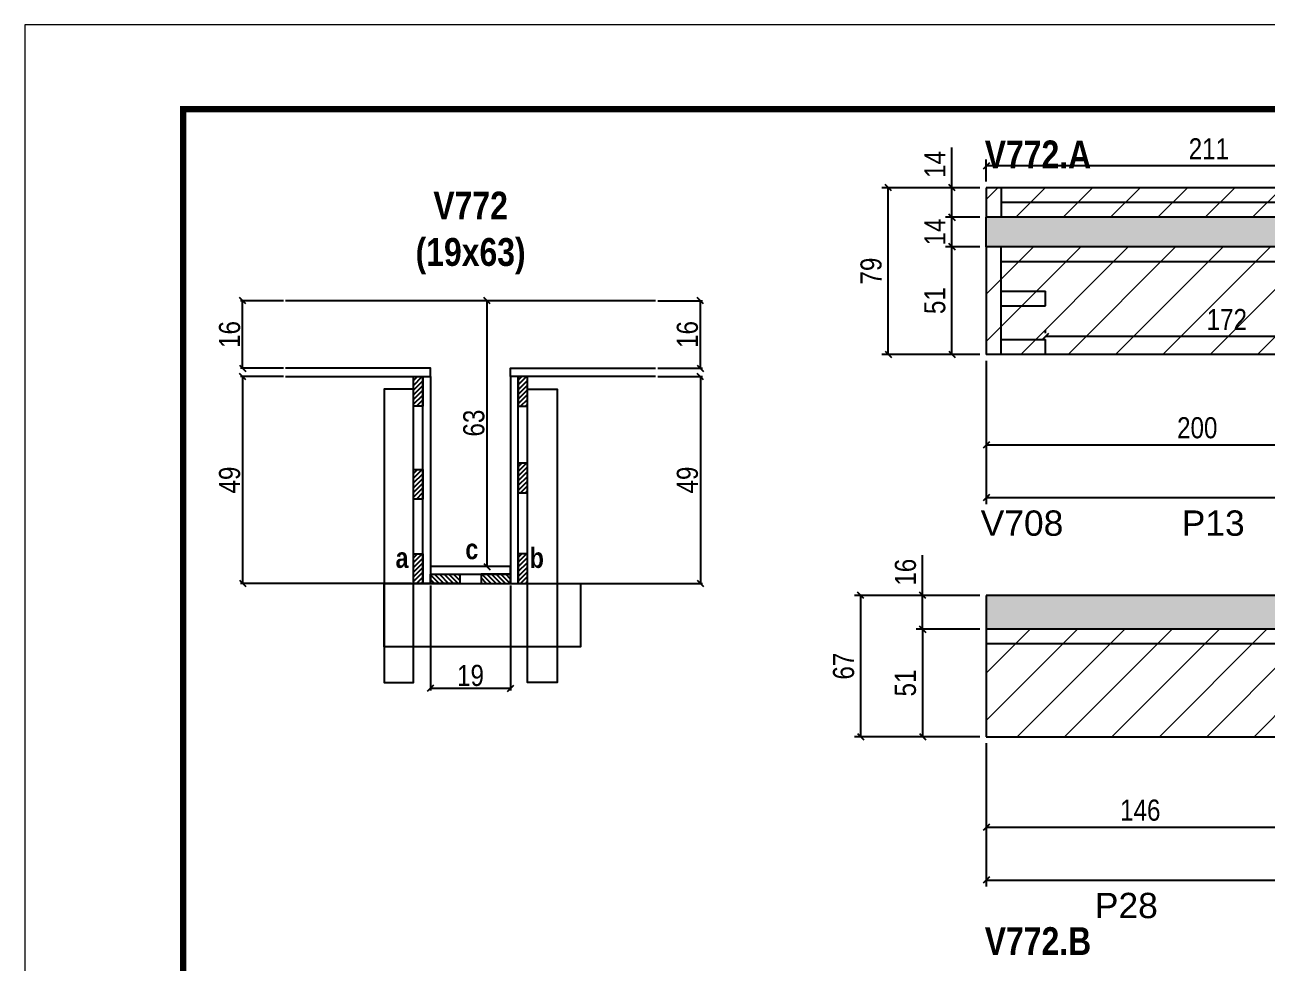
# Model space of a CAD drawing. Extents: x 3309 to 9563, y -2522 to 14608.
# Drawn here: x 6493 to 7082, y 10717 to 11162 of the extents above; entities that cross this region are included whole.
import ezdxf

# ---------------------------------------------------------------- set-up
doc = ezdxf.new("R2010")
doc.units = 0
doc.linetypes.add('DASHED', pattern=[0.75, 0.5, -0.25])
for name, color, linetype in [('5', 5, 'Continuous'), ('COTA', 241, 'Continuous'), ('detalhes', 4, 'Continuous'), ('NOMENCLATURA', 7, 'Continuous'), ('Painéis', 200, 'Continuous'), ('SARR_2.2x7', 40, 'Continuous'), ('SARR_3.5x7', 81, 'Continuous'), ('SARR_EDITAR', 141, 'Continuous')]:
    doc.layers.add(name, color=color, linetype=linetype)
for name, color, linetype, lineweight in [('CONCRETO', 251, 'Continuous', 25), ('Folhas', 255, 'Continuous', 9), ('Hachura', 251, 'Continuous', 9), ('SARRAFO DE PRESSAO', 251, 'DASHED', 9)]:
    doc.layers.add(name, color=color, linetype=linetype, lineweight=lineweight)
doc.styles.add('COTA TECNICA', font='techl___.ttf', dxfattribs={"height": 10})
doc.styles.add('COTA TECNICA 2X', font='techl___.ttf', dxfattribs={"height": 10})
doc.styles.get("Standard").update_dxf_attribs({"font": 'arial.ttf'})
doc.styles.add('TECNICA', font='techb___.ttf', dxfattribs={"height": 10})
doc.dimstyles.new('PAINEL', dxfattribs={"dimtxt": 10, "dimasz": 3, "dimexe": 3, "dimexo": 3, "dimgap": 3, "dimtad": 1, "dimdec": 1, "dimzin": 12, "dimdsep": 46, "dimtxsty": 'COTA TECNICA', "dimblk1": 'OBLIQUE', "dimblk2": 'OBLIQUE', "dimsah": 1, "dimcen": 0.9, "dimclrd": 4, "dimclre": 4, "dimclrt": 240, "dimadec": 1, "dimazin": 3, "dimtfac": 1, "dimtdec": 1, "dimtmove": 0, "dimatfit": 3, "dimfxl": 1, "dimtolj": 1, "dimtzin": 12, "dimarcsym": 0})
doc.dimstyles.new('SECAO', dxfattribs={"dimscale": 0.333333, "dimtxt": 5, "dimasz": 9, "dimexe": 3, "dimexo": 3, "dimgap": 3, "dimtad": 1, "dimdec": 1, "dimlfac": 0.5, "dimzin": 12, "dimdsep": 46, "dimtxsty": 'COTA TECNICA 2X', "dimblk1": 'OBLIQUE', "dimblk2": 'OBLIQUE', "dimsah": 1, "dimcen": 0.9, "dimclrd": 4, "dimclre": 4, "dimclrt": 240, "dimadec": 1, "dimazin": 3, "dimtfac": 1, "dimtdec": 1, "dimtmove": 0, "dimatfit": 3, "dimfxl": 1, "dimtolj": 1, "dimtzin": 12, "dimarcsym": 0})
pattern_1 = [(135, (39920.6317, -112614.7778), (-1.122532015, -1.122532015), [])]
pattern_2 = [(45, (-116835.0766, -22240.1468), (-1.122532015, 1.122532015), [])]
pattern_3 = [(45, (-116835.0766, -22324.1468), (-1.122532015, 1.122532015), [])]

# ---------------------------------------------------------------- blocks, each defined once
blk = doc.blocks.new('9999999999')
at = {"layer": 'Folhas'}
blk.add_lwpolyline([(98138.98, 34190.21), (99623.98, 34190.21), (99623.98, 35240.21), (98138.98, 35240.21)], close=True, dxfattribs=at)
at = {"layer": 'Folhas', "color": 30, "const_width": 3}
blk.add_lwpolyline([(98213.98, 34230.21), (99583.98, 34230.21), (99583.98, 35200.21), (98213.98, 35200.21)], close=True, dxfattribs=at)
blk = doc.blocks.new('_Oblique')
at = {"color": 0, "linetype": 'ByBlock', "lineweight": -2}
blk.add_line((-0.5, -0.5), (0.5, 0.5), dxfattribs=at)
blk = doc.blocks.new('*D322')
at = {"layer": 'COTA', "color": 4, "lineweight": -2, "transparency": 16777216}
for p, q in [((6685.09, 10896.39), (6685.09, 10846.64)), ((6723.09, 10896.39), (6723.09, 10846.64)), ((6723.09, 10847.64), (6685.09, 10847.64))]:
    blk.add_line(p, q, dxfattribs=at)
at = {"layer": 'Defpoints', "color": 0, "transparency": 16777216}
for p in [(6685.09, 10897.39), (6723.09, 10897.39), (6685.09, 10847.64)]:
    blk.add_point(p, dxfattribs=at)
at = {"layer": 'COTA', "color": 4, "lineweight": -2, "transparency": 16777216, "xscale": 3, "yscale": 3, "zscale": 3, "rotation": 180}
blk.add_blockref('_Oblique', (6685.09, 10847.64), dxfattribs=at)
at = {"layer": 'COTA', "color": 4, "lineweight": -2, "transparency": 16777216, "xscale": 3, "yscale": 3, "zscale": 3}
blk.add_blockref('_Oblique', (6723.09, 10847.64), dxfattribs=at)
at = {"layer": 'COTA', "color": 240, "transparency": 16777216, "insert": (6704.09, 10853.73), "char_height": 10, "attachment_point": 5, "style": 'COTA TECNICA 2X'}
blk.add_mtext('\\A1;19', dxfattribs=at)
blk = doc.blocks.new('*D323')
at = {"layer": 'COTA', "color": 4, "lineweight": -2, "transparency": 16777216}
for p, q in [((6615.39, 10995.39), (6595.05, 10995.39)), ((6596.05, 10995.39), (6596.05, 10897.39)), ((6676.09, 10897.39), (6595.05, 10897.39))]:
    blk.add_line(p, q, dxfattribs=at)
at = {"layer": 'Defpoints', "color": 0, "transparency": 16777216}
for p in [(6616.39, 10995.39), (6596.05, 10897.39), (6677.09, 10897.39, 0)]:
    blk.add_point(p, dxfattribs=at)
at = {"layer": 'COTA', "color": 4, "lineweight": -2, "transparency": 16777216, "xscale": 3, "yscale": 3, "zscale": 3}
for p, rotation in [((6596.05, 10995.39), 90), ((6596.05, 10897.39), 270)]:
    blk.add_blockref('_Oblique', p, dxfattribs=dict(at, rotation=rotation))
at = {"layer": 'COTA', "color": 240, "transparency": 16777216, "insert": (6589.94, 10946.39), "char_height": 10, "attachment_point": 5, "rotation": 90, "style": 'COTA TECNICA 2X'}
blk.add_mtext('\\A1;49', dxfattribs=at)
blk = doc.blocks.new('*D324')
at = {"layer": 'COTA', "color": 4, "lineweight": -2, "transparency": 16777216}
for p, q in [((6792.79, 10995.39), (6814.01, 10995.39)), ((6813.01, 10995.39), (6813.01, 10897.39)), ((6732.09, 10897.39), (6814.01, 10897.39))]:
    blk.add_line(p, q, dxfattribs=at)
at = {"layer": 'Defpoints', "color": 0, "transparency": 16777216}
for p in [(6791.79, 10995.39), (6731.09, 10897.39, 0), (6813.01, 10897.39)]:
    blk.add_point(p, dxfattribs=at)
at = {"layer": 'COTA', "color": 4, "lineweight": -2, "transparency": 16777216, "xscale": 3, "yscale": 3, "zscale": 3}
for p, rotation in [((6813.01, 10995.39), 90), ((6813.01, 10897.39), 270)]:
    blk.add_blockref('_Oblique', p, dxfattribs=dict(at, rotation=rotation))
at = {"layer": 'COTA', "color": 240, "transparency": 16777216, "insert": (6806.91, 10946.39), "char_height": 10, "attachment_point": 5, "rotation": 90, "style": 'COTA TECNICA 2X'}
blk.add_mtext('\\A1;49', dxfattribs=at)
blk = doc.blocks.new('*D325')
at = {"layer": 'COTA', "color": 4, "lineweight": -2, "transparency": 16777216}
for p, q in [((6722.09, 11031.39), (6710.92, 11031.39)), ((6711.92, 10905.39), (6711.92, 11031.39)), ((6722.09, 10905.39), (6710.92, 10905.39))]:
    blk.add_line(p, q, dxfattribs=at)
at = {"layer": 'Defpoints', "color": 0, "transparency": 16777216}
for p in [(6711.92, 11031.39), (6723.09, 11031.39), (6723.09, 10905.39)]:
    blk.add_point(p, dxfattribs=at)
at = {"layer": 'COTA', "color": 4, "lineweight": -2, "transparency": 16777216, "xscale": 3, "yscale": 3, "zscale": 3}
for p, rotation in [((6711.92, 11031.39), 90), ((6711.92, 10905.39), 270)]:
    blk.add_blockref('_Oblique', p, dxfattribs=dict(at, rotation=rotation))
at = {"layer": 'COTA', "color": 240, "transparency": 16777216, "insert": (6705.7, 10973.39), "char_height": 10, "attachment_point": 5, "rotation": 90, "style": 'COTA TECNICA 2X'}
blk.add_mtext('\\A1;63', dxfattribs=at)
blk = doc.blocks.new('*D326')
at = {"layer": 'COTA', "color": 4, "lineweight": -2, "transparency": 16777216}
for p, q in [((6792.79, 11031.39), (6814.01, 11031.39)), ((6813.01, 10999.39), (6813.01, 11031.39)), ((6792.79, 10999.39), (6814.01, 10999.39))]:
    blk.add_line(p, q, dxfattribs=at)
at = {"layer": 'Defpoints', "color": 0, "transparency": 16777216}
for p in [(6791.79, 11031.39), (6813.01, 11031.39), (6791.79, 10999.39)]:
    blk.add_point(p, dxfattribs=at)
at = {"layer": 'COTA', "color": 4, "lineweight": -2, "transparency": 16777216, "xscale": 3, "yscale": 3, "zscale": 3}
for p, rotation in [((6813.01, 11031.39), 90), ((6813.01, 10999.39), 270)]:
    blk.add_blockref('_Oblique', p, dxfattribs=dict(at, rotation=rotation))
at = {"layer": 'COTA', "color": 240, "transparency": 16777216, "insert": (6806.91, 11015.39), "char_height": 10, "attachment_point": 5, "rotation": 90, "style": 'COTA TECNICA 2X'}
blk.add_mtext('\\A1;16', dxfattribs=at)
blk = doc.blocks.new('*D327')
at = {"layer": 'COTA', "color": 4, "lineweight": -2, "transparency": 16777216}
for p, q in [((6615.39, 11031.39), (6595.05, 11031.39)), ((6596.05, 10999.39), (6596.05, 11031.39)), ((6615.39, 10999.39), (6595.05, 10999.39))]:
    blk.add_line(p, q, dxfattribs=at)
at = {"layer": 'Defpoints', "color": 0, "transparency": 16777216}
for p in [(6596.05, 11031.39), (6616.39, 11031.39), (6616.39, 10999.39)]:
    blk.add_point(p, dxfattribs=at)
at = {"layer": 'COTA', "color": 4, "lineweight": -2, "transparency": 16777216, "xscale": 3, "yscale": 3, "zscale": 3}
for p, rotation in [((6596.05, 11031.39), 90), ((6596.05, 10999.39), 270)]:
    blk.add_blockref('_Oblique', p, dxfattribs=dict(at, rotation=rotation))
at = {"layer": 'COTA', "color": 240, "transparency": 16777216, "insert": (6589.94, 11015.39), "char_height": 10, "attachment_point": 5, "rotation": 90, "style": 'COTA TECNICA 2X'}
blk.add_mtext('\\A1;16', dxfattribs=at)
blk = doc.blocks.new('*D510')
at = {"layer": 'COTA', "color": 4, "lineweight": -2, "transparency": 16777216}
for p, q in [((6948.51, 11002.94), (6948.51, 10960)), ((7148.51, 11002.94), (7148.51, 10960)), ((7148.51, 10963), (6948.51, 10963))]:
    blk.add_line(p, q, dxfattribs=at)
at = {"layer": 'Defpoints', "color": 0, "transparency": 16777216}
for p in [(6948.51, 11005.94), (7148.51, 11005.94), (6948.51, 10963)]:
    blk.add_point(p, dxfattribs=at)
at = {"layer": 'COTA', "color": 4, "lineweight": -2, "transparency": 16777216, "xscale": 3, "yscale": 3, "zscale": 3, "rotation": 180}
blk.add_blockref('_Oblique', (6948.51, 10963), dxfattribs=at)
at = {"layer": 'COTA', "color": 4, "lineweight": -2, "transparency": 16777216, "xscale": 3, "yscale": 3, "zscale": 3}
blk.add_blockref('_Oblique', (7148.51, 10963), dxfattribs=at)
at = {"layer": 'COTA', "color": 240, "transparency": 16777216, "insert": (7048.51, 10971.11), "char_height": 10, "attachment_point": 5, "style": 'COTA TECNICA'}
blk.add_mtext('\\A1;200', dxfattribs=at)
blk = doc.blocks.new('*D511')
at = {"layer": 'COTA', "color": 4, "lineweight": -2, "transparency": 16777216}
for p, q in [((6948.51, 11002.94), (6948.51, 10934.99)), ((7801.01, 11002.94), (7801.01, 10934.99)), ((7801.01, 10937.99), (6948.51, 10937.99))]:
    blk.add_line(p, q, dxfattribs=at)
at = {"layer": 'Defpoints', "color": 0, "transparency": 16777216}
for p in [(6948.51, 11005.94), (7801.01, 11005.94), (6948.51, 10937.99)]:
    blk.add_point(p, dxfattribs=at)
at = {"layer": 'COTA', "color": 4, "lineweight": -2, "transparency": 16777216, "xscale": 3, "yscale": 3, "zscale": 3, "rotation": 180}
blk.add_blockref('_Oblique', (6948.51, 10937.99), dxfattribs=at)
at = {"layer": 'COTA', "color": 4, "lineweight": -2, "transparency": 16777216, "xscale": 3, "yscale": 3, "zscale": 3}
blk.add_blockref('_Oblique', (7801.01, 10937.99), dxfattribs=at)
at = {"layer": 'COTA', "color": 240, "transparency": 16777216, "insert": (7374.76, 10946.12), "char_height": 10, "attachment_point": 5, "style": 'COTA TECNICA'}
blk.add_mtext('\\A1;852.5', dxfattribs=at)
blk = doc.blocks.new('*D506')
at = {"layer": 'COTA', "color": 4, "lineweight": -2, "transparency": 16777216}
for p, q in [((6945.51, 11056.94), (6929.27, 11056.94)), ((6932.27, 11005.94), (6932.27, 11056.94)), ((6945.51, 11005.94), (6929.27, 11005.94))]:
    blk.add_line(p, q, dxfattribs=at)
at = {"layer": 'Defpoints', "color": 0, "transparency": 16777216}
for p in [(6932.27, 11056.94), (6948.51, 11056.94), (6948.51, 11005.94)]:
    blk.add_point(p, dxfattribs=at)
at = {"layer": 'COTA', "color": 4, "lineweight": -2, "transparency": 16777216, "xscale": 3, "yscale": 3, "zscale": 3}
for p, rotation in [((6932.27, 11056.94), 90), ((6932.27, 11005.94), 270)]:
    blk.add_blockref('_Oblique', p, dxfattribs=dict(at, rotation=rotation))
at = {"layer": 'COTA', "color": 240, "transparency": 16777216, "insert": (6924.16, 11031.44), "char_height": 10, "attachment_point": 5, "rotation": 90, "style": 'COTA TECNICA'}
blk.add_mtext('\\A1;51', dxfattribs=at)
blk = doc.blocks.new('*D507')
at = {"layer": 'COTA', "color": 4, "lineweight": -2, "transparency": 16777216}
for p, q in [((6945.51, 11070.94), (6929.27, 11070.94)), ((6932.27, 11056.94), (6932.27, 11070.94)), ((6945.51, 11056.94), (6929.27, 11056.94))]:
    blk.add_line(p, q, dxfattribs=at)
at = {"layer": 'Defpoints', "color": 0, "transparency": 16777216}
for p in [(6932.27, 11070.94), (6948.51, 11070.94), (6948.51, 11056.94)]:
    blk.add_point(p, dxfattribs=at)
at = {"layer": 'COTA', "color": 4, "lineweight": -2, "transparency": 16777216, "xscale": 3, "yscale": 3, "zscale": 3}
for p, rotation in [((6932.27, 11070.94), 90), ((6932.27, 11056.94), 270)]:
    blk.add_blockref('_Oblique', p, dxfattribs=dict(at, rotation=rotation))
at = {"layer": 'COTA', "color": 240, "transparency": 16777216, "insert": (6924.19, 11063.94), "char_height": 10, "attachment_point": 5, "rotation": 90, "style": 'COTA TECNICA'}
blk.add_mtext('\\A1;14', dxfattribs=at)
blk = doc.blocks.new('*D521')
at = {"layer": 'COTA', "color": 4, "lineweight": -2, "transparency": 16777216}
for p, q in [((6932.27, 11084.94), (6932.27, 11104.05)), ((6945.51, 11084.94), (6929.27, 11084.94)), ((6932.27, 11070.94), (6932.27, 11084.94)), ((6945.51, 11070.94), (6929.27, 11070.94))]:
    blk.add_line(p, q, dxfattribs=at)
at = {"layer": 'Defpoints', "color": 0, "transparency": 16777216}
for p in [(6932.27, 11084.94), (6948.51, 11084.94), (6948.51, 11070.94)]:
    blk.add_point(p, dxfattribs=at)
at = {"layer": 'COTA', "color": 4, "lineweight": -2, "transparency": 16777216, "xscale": 3, "yscale": 3, "zscale": 3}
for p, rotation in [((6932.27, 11084.94), 90), ((6932.27, 11070.94), 270)]:
    blk.add_blockref('_Oblique', p, dxfattribs=dict(at, rotation=rotation))
at = {"layer": 'COTA', "color": 240, "transparency": 16777216, "insert": (6924.19, 11095.99), "char_height": 10, "attachment_point": 5, "rotation": 90, "style": 'COTA TECNICA'}
blk.add_mtext('\\A1;14', dxfattribs=at)
blk = doc.blocks.new('*D508')
at = {"layer": 'COTA', "color": 4, "lineweight": -2, "transparency": 16777216}
for p, q in [((6945.51, 11084.94), (6899.05, 11084.94)), ((6902.05, 11005.94), (6902.05, 11084.94)), ((6945.51, 11005.94), (6899.05, 11005.94))]:
    blk.add_line(p, q, dxfattribs=at)
at = {"layer": 'Defpoints', "color": 0, "transparency": 16777216}
for p in [(6902.05, 11084.94), (6948.51, 11084.94), (6948.51, 11005.94)]:
    blk.add_point(p, dxfattribs=at)
at = {"layer": 'COTA', "color": 4, "lineweight": -2, "transparency": 16777216, "xscale": 3, "yscale": 3, "zscale": 3}
for p, rotation in [((6902.05, 11084.94), 90), ((6902.05, 11005.94), 270)]:
    blk.add_blockref('_Oblique', p, dxfattribs=dict(at, rotation=rotation))
at = {"layer": 'COTA', "color": 240, "transparency": 16777216, "insert": (6893.95, 11045.44), "char_height": 10, "attachment_point": 5, "rotation": 90, "style": 'COTA TECNICA'}
blk.add_mtext('\\A1;79', dxfattribs=at)
blk = doc.blocks.new('*D509')
at = {"layer": 'COTA', "color": 4, "lineweight": -2, "transparency": 16777216}
for p, q in [((6976.51, 11015.94), (6976.51, 11017.41)), ((7148.51, 11008.94), (7148.51, 11017.41)), ((7148.51, 11014.41), (6976.51, 11014.41))]:
    blk.add_line(p, q, dxfattribs=at)
at = {"layer": 'Defpoints', "color": 0, "transparency": 16777216}
for p in [(6976.51, 11014.41), (6976.51, 11012.94), (7148.51, 11005.94)]:
    blk.add_point(p, dxfattribs=at)
at = {"layer": 'COTA', "color": 4, "lineweight": -2, "transparency": 16777216, "xscale": 3, "yscale": 3, "zscale": 3, "rotation": 180}
blk.add_blockref('_Oblique', (6976.51, 11014.41), dxfattribs=at)
at = {"layer": 'COTA', "color": 4, "lineweight": -2, "transparency": 16777216, "xscale": 3, "yscale": 3, "zscale": 3}
blk.add_blockref('_Oblique', (7148.51, 11014.41), dxfattribs=at)
at = {"layer": 'COTA', "color": 240, "transparency": 16777216, "insert": (7062.51, 11022.48), "char_height": 10, "attachment_point": 5, "style": 'COTA TECNICA'}
blk.add_mtext('\\A1;172', dxfattribs=at)
blk = doc.blocks.new('*D515')
at = {"layer": 'COTA', "color": 4, "lineweight": -2, "transparency": 16777216}
for p, q in [((6948.51, 11087.94), (6948.51, 11098.31)), ((7159.51, 11087.94), (7159.51, 11098.31)), ((7159.51, 11095.31), (6948.51, 11095.31))]:
    blk.add_line(p, q, dxfattribs=at)
at = {"layer": 'Defpoints', "color": 0, "transparency": 16777216}
for p in [(6948.51, 11095.31), (6948.51, 11084.94), (7159.51, 11084.94)]:
    blk.add_point(p, dxfattribs=at)
at = {"layer": 'COTA', "color": 4, "lineweight": -2, "transparency": 16777216, "xscale": 3, "yscale": 3, "zscale": 3, "rotation": 180}
blk.add_blockref('_Oblique', (6948.51, 11095.31), dxfattribs=at)
at = {"layer": 'COTA', "color": 4, "lineweight": -2, "transparency": 16777216, "xscale": 3, "yscale": 3, "zscale": 3}
blk.add_blockref('_Oblique', (7159.51, 11095.31), dxfattribs=at)
at = {"layer": 'COTA', "color": 240, "transparency": 16777216, "insert": (7054.01, 11103.37), "char_height": 10, "attachment_point": 5, "style": 'COTA TECNICA'}
blk.add_mtext('\\A1;211', dxfattribs=at)
blk = doc.blocks.new('*D485')
at = {"layer": 'COTA', "color": 4, "lineweight": -2, "transparency": 16777216}
for p, q in [((6948.51, 10821.7), (6948.51, 10753.76)), ((7801.01, 10821.7), (7801.01, 10753.76)), ((6948.51, 10756.76), (7801.01, 10756.76))]:
    blk.add_line(p, q, dxfattribs=at)
at = {"layer": 'Defpoints', "color": 0, "transparency": 16777216}
for p in [(6948.51, 10824.7), (7801.01, 10824.7), (7801.01, 10756.76)]:
    blk.add_point(p, dxfattribs=at)
at = {"layer": 'COTA', "color": 4, "lineweight": -2, "transparency": 16777216, "xscale": 3, "yscale": 3, "zscale": 3, "rotation": 180}
blk.add_blockref('_Oblique', (6948.51, 10756.76), dxfattribs=at)
at = {"layer": 'COTA', "color": 4, "lineweight": -2, "transparency": 16777216, "xscale": 3, "yscale": 3, "zscale": 3}
blk.add_blockref('_Oblique', (7801.01, 10756.76), dxfattribs=at)
at = {"layer": 'COTA', "color": 240, "transparency": 16777216, "insert": (7374.76, 10764.89), "char_height": 10, "attachment_point": 5, "style": 'COTA TECNICA'}
blk.add_mtext('\\A1;852.5', dxfattribs=at)
blk = doc.blocks.new('*D489')
at = {"layer": 'COTA', "color": 4, "lineweight": -2, "transparency": 16777216}
for p, q in [((6945.51, 10875.7), (6915.36, 10875.7)), ((6918.36, 10875.7), (6918.36, 10824.7)), ((6945.51, 10824.7), (6915.36, 10824.7))]:
    blk.add_line(p, q, dxfattribs=at)
at = {"layer": 'Defpoints', "color": 0, "transparency": 16777216}
for p in [(6948.51, 10875.7), (6918.36, 10824.7), (6948.51, 10824.7)]:
    blk.add_point(p, dxfattribs=at)
at = {"layer": 'COTA', "color": 4, "lineweight": -2, "transparency": 16777216, "xscale": 3, "yscale": 3, "zscale": 3}
for p, rotation in [((6918.36, 10875.7), 90), ((6918.36, 10824.7), 270)]:
    blk.add_blockref('_Oblique', p, dxfattribs=dict(at, rotation=rotation))
at = {"layer": 'COTA', "color": 240, "transparency": 16777216, "insert": (6910.25, 10850.2), "char_height": 10, "attachment_point": 5, "rotation": 90, "style": 'COTA TECNICA'}
blk.add_mtext('\\A1;51', dxfattribs=at)
blk = doc.blocks.new('*D490')
at = {"layer": 'COTA', "color": 4, "lineweight": -2, "transparency": 16777216}
for p, q in [((6918.36, 10891.7), (6918.36, 10910.72)), ((6945.51, 10891.7), (6915.36, 10891.7)), ((6918.36, 10875.7), (6918.36, 10891.7)), ((6945.51, 10875.7), (6915.36, 10875.7))]:
    blk.add_line(p, q, dxfattribs=at)
at = {"layer": 'Defpoints', "color": 0, "transparency": 16777216}
for p in [(6918.36, 10891.7), (6948.51, 10891.7), (6948.51, 10875.7)]:
    blk.add_point(p, dxfattribs=at)
at = {"layer": 'COTA', "color": 4, "lineweight": -2, "transparency": 16777216, "xscale": 3, "yscale": 3, "zscale": 3}
for p, rotation in [((6918.36, 10891.7), 90), ((6918.36, 10875.7), 270)]:
    blk.add_blockref('_Oblique', p, dxfattribs=dict(at, rotation=rotation))
at = {"layer": 'COTA', "color": 240, "transparency": 16777216, "insert": (6910.26, 10902.71), "char_height": 10, "attachment_point": 5, "rotation": 90, "style": 'COTA TECNICA'}
blk.add_mtext('\\A1;16', dxfattribs=at)
blk = doc.blocks.new('*D491')
at = {"layer": 'COTA', "color": 4, "lineweight": -2, "transparency": 16777216}
for p, q in [((6945.51, 10891.7), (6886.03, 10891.7)), ((6889.03, 10824.7), (6889.03, 10891.7)), ((6945.51, 10824.7), (6886.03, 10824.7))]:
    blk.add_line(p, q, dxfattribs=at)
at = {"layer": 'Defpoints', "color": 0, "transparency": 16777216}
for p in [(6889.03, 10891.7), (6948.51, 10891.7), (6948.51, 10824.7)]:
    blk.add_point(p, dxfattribs=at)
at = {"layer": 'COTA', "color": 4, "lineweight": -2, "transparency": 16777216, "xscale": 3, "yscale": 3, "zscale": 3}
for p, rotation in [((6889.03, 10891.7), 90), ((6889.03, 10824.7), 270)]:
    blk.add_blockref('_Oblique', p, dxfattribs=dict(at, rotation=rotation))
at = {"layer": 'COTA', "color": 240, "transparency": 16777216, "insert": (6880.93, 10858.2), "char_height": 10, "attachment_point": 5, "rotation": 90, "style": 'COTA TECNICA'}
blk.add_mtext('\\A1;67', dxfattribs=at)
blk = doc.blocks.new('*D518')
at = {"layer": 'COTA', "color": 4, "lineweight": -2, "transparency": 16777216}
for p, q in [((6948.51, 10821.7), (6948.51, 10778.77)), ((7094.51, 10821.7), (7094.51, 10778.77)), ((7094.51, 10781.77), (6948.51, 10781.77))]:
    blk.add_line(p, q, dxfattribs=at)
at = {"layer": 'Defpoints', "color": 0, "transparency": 16777216}
for p in [(6948.51, 10824.7), (7094.51, 10824.7), (6948.51, 10781.77)]:
    blk.add_point(p, dxfattribs=at)
at = {"layer": 'COTA', "color": 4, "lineweight": -2, "transparency": 16777216, "xscale": 3, "yscale": 3, "zscale": 3, "rotation": 180}
blk.add_blockref('_Oblique', (6948.51, 10781.77), dxfattribs=at)
at = {"layer": 'COTA', "color": 4, "lineweight": -2, "transparency": 16777216, "xscale": 3, "yscale": 3, "zscale": 3}
blk.add_blockref('_Oblique', (7094.51, 10781.77), dxfattribs=at)
at = {"layer": 'COTA', "color": 240, "transparency": 16777216, "insert": (7021.51, 10789.87), "char_height": 10, "attachment_point": 5, "style": 'COTA TECNICA'}
blk.add_mtext('\\A1;146', dxfattribs=at)

msp = doc.modelspace()

# ---------------------------------------------------------------- hatches: boundary and pattern name
at = {"layer": 'COTA'}
h = msp.add_hatch(dxfattribs=at)
h.set_pattern_fill('AR-CONC', color=256, scale=0.03)
h.set_pattern_definition([(50, (3140.7635, 3615.461), (5.46554, -0.4781726), [0.5715, -6.2865]), (355, (3140.7635, 3615.461), (-1.0573026, 5.7317054), [0.4572, -5.0292175]), (100.451445, (3141.219, 3615.421), (4.4082374, 5.2535326), [0.4857003, -5.3427073]), (46.1842, (3140.7635, 3616.985), (8.132371, -1.26127), [0.85725, -9.42975]), (96.63556, (3141.441, 3616.88), (7.122124, 7.422784), [0.728551, -8.014068]), (351.18415, (3140.7635, 3616.985), (7.122124, 7.422784), [0.685799, -7.543792]), (21, (3141.5255, 3616.604), (4.5484317, -3.067956), [0.5715, -6.2865]), (326, (3141.5255, 3616.604), (1.854061, 5.525639), [0.4572, -5.0292]), (71.451445, (3141.9046, 3616.348), (6.4024926, 2.457683), [0.4857003, -5.342698]), (37.5, (3140.7635, 3615.4608), (0.0926581, 2.53665117), [0, -4.96824, 0, -5.1054, 0, -5.04825]), (7.5, (3140.7635, 3615.4608), (2.0045899, 3.00541724), [0, -2.91084, 0, -4.85394, 0, -1.92405]), (327.5, (3139.0643, 3615.4608), (4.06771786, -0.1718623), [0, -1.905, 0, -5.9436, 0, -7.8867]), (317.5, (3138.3023, 3615.461), (4.4438754, 0.7627947), [0, -2.4765, 0, -3.94716, 0, -5.6007])])
h.paths.add_polyline_path([(7159.51, 11072.94), (7159.51, 11070.94), (6948.51, 11070.94), (6948.51, 11056.94), (7148.51, 11056.94), (7801.01, 11056.94), (7801.01, 11072.94)])
h = msp.add_hatch(dxfattribs=at)
h.set_pattern_fill('AR-CONC', color=256, scale=0.03)
h.set_pattern_definition([(50, (3140.7635, 3434.2262), (5.46554, -0.4781726), [0.5715, -6.2865]), (355, (3140.7635, 3434.226), (-1.0573026, 5.7317054), [0.4572, -5.0292175]), (100.451445, (3141.219, 3434.1864), (4.4082374, 5.2535326), [0.4857003, -5.3427073]), (46.1842, (3140.7635, 3435.75), (8.132371, -1.26127), [0.85725, -9.42975]), (96.63556, (3141.441, 3435.645), (7.122124, 7.422784), [0.728551, -8.014068]), (351.18415, (3140.7635, 3435.75), (7.122124, 7.422784), [0.685799, -7.543792]), (21, (3141.5255, 3435.3692), (4.5484317, -3.067956), [0.5715, -6.2865]), (326, (3141.5255, 3435.369), (1.854061, 5.525639), [0.4572, -5.0292]), (71.451445, (3141.9046, 3435.1136), (6.4024926, 2.457683), [0.4857003, -5.342698]), (37.5, (3140.7635, 3434.2262), (0.0926581, 2.53665117), [0, -4.96824, 0, -5.1054, 0, -5.04825]), (7.5, (3140.7635, 3434.2262), (2.0045899, 3.00541724), [0, -2.91084, 0, -4.85394, 0, -1.92405]), (327.5, (3139.0643, 3434.2262), (4.06771786, -0.1718623), [0, -1.905, 0, -5.9436, 0, -7.8867]), (317.5, (3138.3023, 3434.2262), (4.4438754, 0.7627947), [0, -2.4765, 0, -3.94716, 0, -5.6007])])
h.paths.add_polyline_path([(6948.51, 10891.7), (6948.51, 10875.7), (7601.01, 10875.7), (7801.01, 10875.7), (7801.01, 10889.7), (7590.01, 10889.7), (7590.01, 10891.7)])
at = {"layer": 'Hachura', "linetype": 'ByBlock'}
h = msp.add_hatch(dxfattribs=at)
h.set_pattern_fill('ANSI31', color=256, scale=5)
h.paths.add_polyline_path([(7159.51, 11084.94), (6948.51, 11084.94), (6948.51, 11070.94), (7159.51, 11070.94)])
h.paths.add_polyline_path([(7148.51, 11056.94), (6948.51, 11056.94), (6948.51, 11005.94), (7148.51, 11005.94)])
h.paths.add_polyline_path([(7801.01, 11056.94), (7655.01, 11056.94), (7655.01, 11005.94), (7801.01, 11005.94)])
h.paths.add_polyline_path([(7801.01, 10903.7), (7590.01, 10903.7), (7590.01, 10889.7), (7801.01, 10889.7)])
h.paths.add_polyline_path([(7801.01, 10875.7), (7601.01, 10875.7), (7601.01, 10824.7), (7801.01, 10824.7)])
h.paths.add_polyline_path([(7094.51, 10875.7), (6948.51, 10875.7), (6948.51, 10824.7), (7094.51, 10824.7)])
h.paths.add_polyline_path([(7174.51, 10684.08), (7035.51, 10684.08), (7035.51, 10633.08), (7174.51, 10633.08)])
h.paths.add_polyline_path([(7827.01, 10684.08), (7681.01, 10684.08), (7681.01, 10633.08), (7827.01, 10633.08)])
h.paths.add_polyline_path([(7740.01, 10503), (7601.01, 10503), (7601.01, 10452), (7740.01, 10452)])
h.paths.add_polyline_path([(7094.51, 10503), (6948.51, 10503), (6948.51, 10452), (7094.51, 10452)])
at = {"layer": 'SARR_2.2x7'}
h = msp.add_hatch(dxfattribs=at)
h.set_pattern_fill('ANSI31', color=256, scale=0.5)
h.set_pattern_definition(pattern_2)
h.paths.add_polyline_path([(6677.09, 10981.39), (6681.49, 10981.39), (6681.49, 10995.39), (6677.09, 10995.39)])
h = msp.add_hatch(dxfattribs=at)
h.set_pattern_fill('ANSI31', color=256, scale=0.5)
h.set_pattern_definition(pattern_2)
h.paths.add_polyline_path([(6731.09, 10981.39), (6726.69, 10981.39), (6726.69, 10995.39), (6731.09, 10995.39)])
h = msp.add_hatch(dxfattribs=at)
h.set_pattern_fill('ANSI31', color=256, scale=0.5)
h.set_pattern_definition([(45, (-116835.0766, -22284.1468), (-1.122532015, 1.122532015), [])])
h.paths.add_polyline_path([(6677.09, 10937.39), (6681.49, 10937.39), (6681.49, 10951.39), (6677.09, 10951.39)])
h = msp.add_hatch(dxfattribs=at)
h.set_pattern_fill('ANSI31', color=256, scale=0.5)
h.set_pattern_definition([(45, (-116835.0766, -22281.1468), (-1.122532015, 1.122532015), [])])
h.paths.add_polyline_path([(6731.09, 10940.39), (6726.69, 10940.39), (6726.69, 10954.39), (6731.09, 10954.39)])
h = msp.add_hatch(dxfattribs=at)
h.set_pattern_fill('ANSI31', color=256, scale=0.5)
h.set_pattern_definition(pattern_3)
h.paths.add_polyline_path([(6677.09, 10897.39), (6681.49, 10897.39), (6681.49, 10911.39), (6677.09, 10911.39)])
h = msp.add_hatch(dxfattribs=at)
h.set_pattern_fill('ANSI31', color=256, scale=0.5)
h.set_pattern_definition(pattern_3)
h.paths.add_polyline_path([(6731.09, 10897.39), (6726.69, 10897.39), (6726.69, 10911.39), (6731.09, 10911.39)])
h = msp.add_hatch(dxfattribs=at)
h.set_pattern_fill('ANSI31', color=256, scale=0.5, angle=90)
h.set_pattern_definition(pattern_1)
h.paths.add_polyline_path([(6699.09, 10897.39), (6699.09, 10901.79), (6685.09, 10901.79), (6685.09, 10897.39)])
h = msp.add_hatch(dxfattribs=at)
h.set_pattern_fill('ANSI31', color=256, scale=0.5, angle=90)
h.set_pattern_definition(pattern_1)
h.paths.add_polyline_path([(6709.09, 10901.79), (6709.09, 10897.39), (6723.09, 10897.39), (6723.09, 10901.79)])

# ---------------------------------------------------------------- linework, layer by layer
at = {"layer": 'CONCRETO', "linetype": 'Continuous'}
msp.add_line((6791.79, 11031.39), (6616.39, 11031.39), dxfattribs=at)
at = {"layer": 'COTA'}
for p, q in [((6948.51, 11056.94), (6948.51, 11070.94)), ((7590.01, 10891.7), (6948.51, 10891.7)), ((6948.51, 10891.7), (6948.51, 10875.7))]:
    msp.add_line(p, q, dxfattribs=at)
at = {"layer": 'Painéis', "linetype": 'ByBlock'}
for p, q in [((7159.51, 11084.94), (6948.51, 11084.94)), ((6948.51, 11084.94), (6948.51, 11070.94)), ((7159.51, 11070.94), (6948.51, 11070.94)), ((7148.51, 11056.94), (6948.51, 11056.94)), ((6948.51, 11056.94), (6948.51, 11005.94)), ((7801.01, 11005.94), (6948.51, 11005.94)), ((7601.01, 10875.7), (6948.51, 10875.7)), ((6948.51, 10875.7), (6948.51, 10824.7)), ((6948.51, 10824.7), (7801.01, 10824.7))]:
    msp.add_line(p, q, dxfattribs=at)
at = {"layer": 'Painéis', "linetype": 'Continuous', "elevation": 0}
for points in [[(6616.39, 10995.39), (6685.09, 10995.39), (6685.09, 10999.39), (6616.39, 10999.39)], [(6791.79, 10995.39), (6723.09, 10995.39), (6723.09, 10999.39), (6791.79, 10999.39)]]:
    msp.add_lwpolyline(points, dxfattribs=at)
at = {"layer": 'Painéis', "linetype": 'Continuous'}
for points in [[(6681.49, 10897.39), (6681.49, 10995.39), (6685.09, 10995.39), (6685.09, 10897.39)], [(6726.69, 10897.39), (6726.69, 10995.39), (6723.09, 10995.39), (6723.09, 10897.39)], [(6723.09, 10905.39), (6685.09, 10905.39), (6685.09, 10901.79), (6723.09, 10901.79)]]:
    msp.add_lwpolyline(points, close=True, dxfattribs=at)
at = {"layer": 'SARR_2.2x7', "linetype": 'Continuous'}
for p, q in [((6955.51, 11084.94), (6955.51, 11070.94)), ((6955.51, 11005.94), (6955.51, 11056.94)), ((6955.51, 11049.94), (7148.51, 11049.94)), ((6955.51, 11035.93), (6976.51, 11035.93)), ((6976.51, 11028.93), (6976.51, 11035.93)), ((6955.51, 11028.93), (6976.51, 11028.93)), ((6955.51, 11012.94), (6976.51, 11012.94)), ((6976.51, 11005.94), (6976.51, 11012.94)), ((7094.51, 10868.7), (6948.51, 10868.7))]:
    msp.add_line(p, q, dxfattribs=at)
at = {"layer": 'SARR_2.2x7'}
for points in [[(6681.49, 10995.39), (6681.49, 10981.39), (6677.09, 10981.39), (6677.09, 10995.39)], [(6726.69, 10995.39), (6726.69, 10981.39), (6731.09, 10981.39), (6731.09, 10995.39)], [(6681.49, 10951.39), (6681.49, 10937.39), (6677.09, 10937.39), (6677.09, 10951.39)], [(6726.69, 10954.39), (6726.69, 10940.39), (6731.09, 10940.39), (6731.09, 10954.39)], [(6681.49, 10911.39), (6681.49, 10897.39), (6677.09, 10897.39), (6677.09, 10911.39)], [(6726.69, 10911.39), (6726.69, 10897.39), (6731.09, 10897.39), (6731.09, 10911.39)], [(6685.09, 10901.79), (6699.09, 10901.79), (6699.09, 10897.39), (6685.09, 10897.39)], [(6723.09, 10901.79), (6709.09, 10901.79), (6709.09, 10897.39), (6723.09, 10897.39)]]:
    msp.add_lwpolyline(points, close=True, dxfattribs=at)
at = {"layer": 'SARR_3.5x7'}
for points in [[(6677.09, 10989.39), (6663.09, 10989.39), (6663.09, 10850.41), (6677.09, 10850.41)], [(6731.09, 10989.39), (6745.09, 10989.39), (6745.09, 10850.41), (6731.09, 10850.41)], [(6663.09, 10897.39), (6756.28, 10897.39), (6756.28, 10867.3), (6663.09, 10867.3)]]:
    msp.add_lwpolyline(points, close=True, dxfattribs=at)
at = {"layer": 'SARR_EDITAR', "linetype": 'ByBlock'}
msp.add_line((7159.51, 11077.94), (6955.51, 11077.94), dxfattribs=at)

# ---------------------------------------------------------------- block references
at = {"layer": 'SARRAFO DE PRESSAO', "color": 6, "linetype": 'ByBlock'}
msp.add_blockref('9999999999', (-91646.11, -24078.07), dxfattribs=at)

# ---------------------------------------------------------------- texts
at = {"layer": '5', "linetype": 'Continuous'}
for s, p in [('V708', (6945.88, 10919.98)), ('P13', (7041.17, 10919.98)), ('P28', (6999.99, 10738.75))]:
    msp.add_text(s, height=12, rotation=359.99996, dxfattribs=at).set_placement(p)
at = {"layer": 'detalhes', "style": 'TECNICA'}
for s, p in [('c', (6701.64, 10908.86)), ('a', (6668.57, 10904.75)), ('b', (6732.13, 10904.74))]:
    msp.add_text(s, height=9.6, dxfattribs=at).set_placement(p)
at = {"layer": 'NOMENCLATURA', "style": 'TECNICA'}
for s, p in [('V772.A', (6947.79, 11094.12)), ('V772.B', (6947.79, 10721.27))]:
    msp.add_text(s, height=13.2, dxfattribs=at).set_placement(p)
at = {"layer": 'NOMENCLATURA', "insert": (6704.13, 11083.09), "char_height": 13.2, "attachment_point": 2, "style": 'TECNICA'}
msp.add_mtext_dynamic_manual_height_columns('V772\\P(19x63)', width=300.2766, gutter_width=1, heights=[0], dxfattribs=at)

# ---------------------------------------------------------------- dimensions: what is measured, and where the dimension line sits
at = {"layer": 'COTA'}
for base, p1, p2, picture, middle in [((6948.51, 11095.31), (7159.51, 11084.94), (6948.51, 11084.94), '*D515', (7054.01, 11103.37)), ((6976.51, 11014.41), (7148.51, 11005.94), (6976.51, 11012.94), '*D509', (7062.51, 11022.48)), ((6948.51, 10937.99), (7801.01, 11005.94), (6948.51, 11005.94), '*D511', (7374.76, 10946.12))]:
    dim = msp.add_linear_dim(base=base, p1=p1, p2=p2, dimstyle='PAINEL', dxfattribs=at)
    dim.commit()
    dim.dimension.update_dxf_attribs({"geometry": picture, "text_midpoint": middle})
for base, p1, p2, angle, dimstyle, picture, middle in [((6932.27, 11084.94), (6948.51, 11070.94), (6948.51, 11084.94), 90, 'PAINEL', '*D521', (6924.19, 11095.99)), ((6902.05, 11084.94), (6948.51, 11005.94), (6948.51, 11084.94), 90, 'PAINEL', '*D508', (6893.95, 11045.44)), ((6932.27, 11056.94), (6948.51, 11005.94), (6948.51, 11056.94), 90, 'PAINEL', '*D506', (6924.16, 11031.44)), ((6596.05, 11031.39), (6616.39, 10999.39), (6616.39, 11031.39), 90, 'SECAO', '*D327', (6589.94, 11015.39)), ((6813.01, 11031.39), (6791.79, 10999.39), (6791.79, 11031.39), 90, 'SECAO', '*D326', (6806.91, 11015.39)), ((6948.51, 10963), (7148.51, 11005.94), (6948.51, 11005.94), 180, 'PAINEL', '*D510', (7048.51, 10971.11)), ((6596.05, 10897.39, 0), (6616.39, 10995.39), (6677.09, 10897.39), 90, 'SECAO', '*D323', (6589.94, 10946.39, 0)), ((6813.01, 10897.39, 0), (6791.79, 10995.39), (6731.09, 10897.39), 90, 'SECAO', '*D324', (6806.91, 10946.39, 0)), ((6918.36, 10891.7), (6948.51, 10875.7), (6948.51, 10891.7), 90, 'PAINEL', '*D490', (6910.26, 10902.71)), ((6889.03, 10891.7), (6948.51, 10824.7), (6948.51, 10891.7), 90, 'PAINEL', '*D491', (6880.93, 10858.2)), ((6918.36, 10824.7), (6948.51, 10875.7), (6948.51, 10824.7), 90, 'PAINEL', '*D489', (6910.25, 10850.2)), ((7801.01, 10756.76), (6948.51, 10824.7), (7801.01, 10824.7), 180, 'PAINEL', '*D485', (7374.76, 10764.89)), ((6948.51, 10781.77), (7094.51, 10824.7), (6948.51, 10824.7), 180, 'PAINEL', '*D518', (7021.51, 10789.87))]:
    dim = msp.add_linear_dim(base=base, p1=p1, p2=p2, angle=angle, dimstyle=dimstyle, dxfattribs=at)
    dim.commit()
    dim.dimension.update_dxf_attribs({"geometry": picture, "text_midpoint": middle})
for base, p1, p2, angle, dimstyle, picture, middle in [((6932.27, 11070.94), (6948.51, 11056.94), (6948.51, 11070.94), 90, 'PAINEL', '*D507', (6932.27, 11063.94)), ((6711.92, 11031.39), (6723.09, 10905.39), (6723.09, 11031.39), 90, 'SECAO', '*D325', (6711.92, 10973.39)), ((6685.09, 10847.64), (6723.09, 10897.39), (6685.09, 10897.39), 180, 'SECAO', '*D322', (6704.09, 10847.64))]:
    dim = msp.add_linear_dim(base=base, p1=p1, p2=p2, angle=angle, dimstyle=dimstyle, dxfattribs=at)
    dim.commit()
    dim.dimension.update_dxf_attribs({"geometry": picture, "text_midpoint": middle, "dimtype": 160})

doc.saveas('drawing.dxf')
